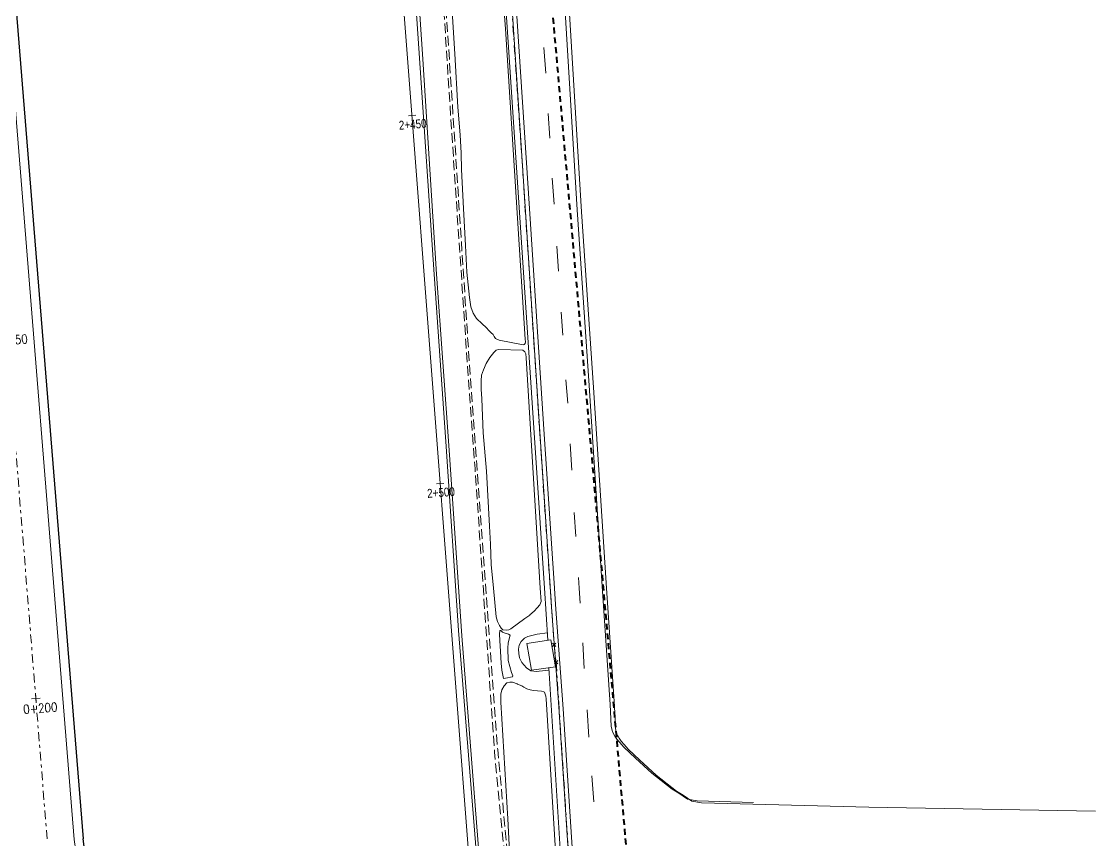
# Model space of a CAD drawing. Header units: metres. Extents: x -703672 to 3951284, y -4124475 to 4104628.
# Drawn here: x 328180 to 328325.5, y 4103543.8 to 4103654.7 of the extents above; entities that cross this region are included whole.
import ezdxf

# ---------------------------------------------------------------- set-up
doc = ezdxf.new("R2010")
doc.units = ezdxf.units.M
doc.header["$MEASUREMENT"] = 0
for name, pattern in [('DGN Style 2', [1.3283826688107345, 0.7970296012864407, -0.5313530675242938]), ('DGN Style 3', [1.8597357363350286, 1.328382668810735, -0.5313530675242938]), ('DGN Style 7', [2.6567653376214695, 1.195544401929661, -0.5313530675242938, 0.3985148006432204, -0.5313530675242938])]:
    doc.linetypes.add(name, pattern=pattern)
for name, color, linetype, lineweight in [('C-ALGN-STAT', 8, 'Continuous', 0), ('C-ALGN-STAT1', 8, 'Continuous', 0), ('C-PROP-BASE', 2, 'CONLMT', 0), ('C-PROP-CONS(Alpha)', 7, 'DGN Style 2', 40), ('C-ROAD-CNTR', 8, 'DGN Style 7', 0), ('C-ROAD-CURB', 9, 'Continuous', 0), ('C-ROAD-OTLN', 7, 'Continuous', 0), ('C-ROAD-UPVD', 253, 'Continuous', 0), ('C-SITE-FENC', 6, 'Continuous', 0), ('V-BLDG-OTLN', 7, 'Continuous', 0), ('V-DTCH-BOTD', 252, 'Continuous', 0), ('V-DTCH-TOP~', 252, 'Continuous', 0), ('V-ROAD-ASPH', 9, 'Continuous', 0), ('V-SITE-STRC', 253, 'Continuous', 0)]:
    doc.layers.add(name, color=color, linetype=linetype, lineweight=lineweight)
doc.styles.add('DGN', font='ENGINEERING.shx', dxfattribs={"width": 0.85, "height": 1.2})
doc.styles.add('Style-ENGINEERING', font='ENGINEERING.shx')
doc.linetypes.add('CONLMT', pattern='A,0.10417,-0.00902625,[2,dgnlstyle-tsaec.shx,S=4.133597883597883e-05,R=0,X=0,Y=0],-0.00902625', length=0.1222225)
doc.linetypes.add('FENCE', pattern='A,0.1,-0.01302,[7,dgnlstyle-tsaec.shx,S=0.0001240079365079365,R=0,X=0,Y=0],-0.01302', length=0.12604)

# ---------------------------------------------------------------- blocks, each defined once
blk = doc.blocks.new('lbl_tic')
at = {"color": 0, "linetype": 'ByBlock', "lineweight": -2}
blk.add_line((0, -0.04164999999999996), (0, 0.04164999999999996), dxfattribs=at)

msp = doc.modelspace()

# ---------------------------------------------------------------- linework, layer by layer
at = {"layer": 'C-ALGN-STAT1', "flags": 128}
for points in [[(328233.4175362908, 4103642.040698811), (328232.4204675867, 4103641.964187379)], [(328237.2431078998, 4103592.187263604), (328236.2460391957, 4103592.110752172)]]:
    msp.add_lwpolyline(points, dxfattribs=at)
at = {"layer": 'C-PROP-BASE', "linetype": 'ByBlock'}
for p, q in [((328251.9424283276, 4103570.544535928), (328252.3914411339, 4103570.095523122)), ((328252.1671592376, 4103570.319805018), (328251.9426528346, 4103570.095298615)), ((328252.1671592376, 4103570.319805018), (328252.3918901471, 4103570.544535927)), ((328252.2044283276, 4103568.185535928), (328252.6534411339, 4103567.736523122)), ((328252.4291592376, 4103567.960805018), (328252.2046528346, 4103567.736298615)), ((328252.4291592376, 4103567.960805018), (328252.653890147, 4103568.185535927))]:
    msp.add_line(p, q, dxfattribs=at)
at = {"layer": 'C-PROP-BASE', "color": 251, "linetype": 'DGN Style 7'}
msp.add_lwpolyline([(328230.899934731, 4103987.391029525), (328238.0441592374, 4103974.807805018), (328229.1311592376, 4103960.914805018), (328226.9681592374, 4103954.491805018), (328230.9991592374, 4103896.525805018), (328234.1771592374, 4103846.750805018), (328236.4711592373, 4103808.477805017), (328241.7471592374, 4103728.064805018), (328244.7941592374, 4103680.649805018), (328247.8234212537, 4103635.769016811), (328248.0389347309, 4103632.437029525), (328250.159934731, 4103599.819029524), (328251.6602236531, 4103577.536845913), (328252.1671592374, 4103570.319805018), (328252.4291592372, 4103567.960805018), (328254.6901592372, 4103533.160805018), (328259.5721592373, 4103520.414805017), (328262.8821592375, 4103481.518805019), (328272.6141592373, 4103375.546805018)], dxfattribs=at)
at = {"layer": 'C-PROP-CONS(Alpha)', "color": 9, "transparency": 33554661, "flags": 128}
msp.add_lwpolyline([(328051.3527000129, 4102748.37939936), (328033.3155557459, 4102763.759859016), (328008.635876491, 4102785.194791595), (328001.0587122234, 4102791.754994317), (327978.7635198684, 4102811.492673358), (327966.1439298082, 4102822.81362133), (327961.8799502737, 4102829.347595384), (327957.057644274, 4102838.760785415), (327950.9142166439, 4102852.447486374), (327944.9108842695, 4102882.46314165), (327922.9503158275, 4102979.617200589), (327922.1960612735, 4102984.074704956), (327896.895254712, 4103096.805002357), (327873.602682129, 4103197.996084934), (327970.2778919048, 4103222.03458913), (327945.2853782952, 4103305.343080384), (327930.2819876203, 4103330.564998057), (327883.5789010234, 4103409.045375251), (327883.5789010235, 4103409.045375251), (327870.9613363898, 4103413.475533437), (327831.8293273544, 4103476.306306486), (327799.6734495071, 4103521.613691107), (327806.6592676204, 4103526.955593927), (327784.9216440988, 4103571.617824119), (327626.2738909589, 4103555.289453546), (327612.5795421994, 4103537.316554541), (327610.912267143, 4103605.482858766), (327464.3899750119, 4103600.408329677), (327376.9287606052, 4103410.137822579), (327521.4700117525, 4103346.727226583), (327528.8281654069, 4103347.647212733), (327568.3287292437, 4103211.27215154), (327234.5934998402, 4103358.397358307), (327245.9429127203, 4103450.162797557), (327247.4057606828, 4103462.282137395), (327240.1466832621, 4103465.304146356), (327209.4846702361, 4103470.912804143), (327163.5775247305, 4103479.173001934), (327097.1773292364, 4103490.791457197), (327094.8037589096, 4103490.336329404), (327087.5669605479, 4103491.465917642), (327077.449539086, 4103494.95888159), (327074.0302851388, 4103496.139353393), (327072.3445527111, 4103496.70369043), (327040.4265800085, 4103507.290822693), (327024.6254833043, 4103509.746641063), (327005.0554566061, 4103511.621346213), (326997.3663593705, 4103513.401218432), (326987.1858611336, 4103509.176851866), (326924.9401869376, 4103516.679666858), (326868.1898380349, 4103514.452095245, -0.4874798272826256), (326842.7291952347, 4103544.504835935), (326855.8128268328, 4103607.653487044), (326872.3549334486, 4103674.829124694), (326885.7849688843, 4103716.963841686), (326897.1820855098, 4103756.392376348), (326911.8079730987, 4103792.562866542), (326942.7784593481, 4103859.495280759), (326985.0309523789, 4103937.170100313), (327038.3759761521, 4104017.339902852), (327049.9699591843, 4104031.93014326), (327093.2772874826, 4104085.216318096), (327121.0561478767, 4104115.05712215), (327147.4927338528, 4104141.109056442), (327201.0579048989, 4104189.950156559), (327247.8236230445, 4104227.241544621), (327274.2756034104, 4104246.458416275), (327310.9052788371, 4104272.189052842), (327338.7507480193, 4104290.682435896), (327394.3822770293, 4104323.718145463), (327454.7797406209, 4104356.193582261), (327554.8217139727, 4104397.588329164), (327560.1573850386, 4104391.696800068), (327629.8959608893, 4104414.015198105), (327759.0313031515, 4104448.398455133), (327757.2739255879, 4104455.165774307), (328107.0540342975, 4104542.510103815), (328119.3380608568, 4104542.510103815), (328124.6483431717, 4104536.17317302), (328129.4254646109, 4104518.549251009), (328131.921990407, 4104503.029638088), (328135.078302787, 4104500.213224401), (328154.085317786, 4104500.667789092), (328149.8985258908, 4104547.783738694), (328149.7745655841, 4104555.824714896), (328168.0966631506, 4104560.116307975), (328180.1971601305, 4104561.571233069), (328186.8764764442, 4104562.389659171), (328203.8937110046, 4104564.517264253), (328194.5649608789, 4104557.623580912), (328191.4437345657, 4104556.202444898), (328187.3603782359, 4104545.719257489), (328182.8253075863, 4104532.763466077), (328181.3393865761, 4104525.839460123), (328180.4385673145, 4104514.508980992), (328180.3416913476, 4104501.519693172), (328182.9952471908, 4104464.369911368), (328121.0450735461, 4104464.115166628), (328089.3117504606, 4104492.939601823), (327768.6929376793, 4104411.193379837), (327762.394272341, 4104435.44831491), (327630.6153729495, 4104402.081270727), (327568.961239384, 4104381.975780278), (327586.7809209799, 4104362.299684941), (327579.7950375145, 4104360.190021981), (327526.9949811692, 4104339.560635842), (327472.178603134, 4104315.449356015), (327377.0616109308, 4104262.394203749), (327337.8150383515, 4104235.453131521), (327331.8477650884, 4104234.203481648), (327216.3820695355, 4104145.337984444), (327178.5929724798, 4104112.042658567), (327136.6371358891, 4104068.619937841), (327133.1617217513, 4104062.073926368), (327081.9927725713, 4104002.304896605), (327197.9125123062, 4103949.973291562), (327165.5484697489, 4103878.060140899), (327236.1839484199, 4103839.517953459), (327385.373955234, 4103849.829860281), (327376.9496945368, 4103947.711745712), (327522.7087312953, 4103959.659207741), (327570.1209276664, 4103966.104005254), (327619.9429955619, 4103970.187781311), (327675.5802737248, 4103972.189662043), (327840.2462419602, 4103985.686872555), (327861.3262067086, 4103740.757760243), (327930.6420660896, 4103742.354851621), (327992.4427256854, 4103748.227855178), (328033.5029494578, 4103744.724846469), (328070.8848923553, 4103745.586155542), (328069.9830035489, 4103756.769478619), (328241.8330771768, 4103770.442215998), (328288.4642937218, 4103241.598537642), (328052.9743225681, 4103223.495877456), (328046.3409570817, 4103208.988679592), (328077.9633670195, 4102853.33535271), (328045.914018165, 4102815.224954779), (328124.4115326538, 4102748.37939936)], format="xyb", dxfattribs=at)
at = {"layer": 'C-ROAD-CNTR'}
msp.add_line((328165.9104809279, 4103762.395341465), (328183.549423465, 4103543.674373108), dxfattribs=at)
at = {"layer": 'C-ROAD-CURB', "linetype": 'Continuous', "lineweight": 25}
msp.add_line((328176.4409107181, 4103692.153879377), (328188.3837283727, 4103544.064239828), dxfattribs=at)
at = {"layer": 'C-ROAD-CURB', "linetype": 'Continuous', "lineweight": 25, "extrusion": (0, 0, -1)}
msp.add_arc((-328202.6374521214, 4103545.213743764), 14.30000000000001, 267.1848026356035, 355.3893104080298, dxfattribs=at)
at = {"layer": 'C-ROAD-OTLN'}
for p in [(328175.2447940399, 4103692.057417508), (328175.2649547508, 4103691.807426886)]:
    msp.add_line(p, (328187.1876116946, 4103543.967777959), dxfattribs=at)
at = {"layer": 'C-ROAD-OTLN', "extrusion": (0, 0, -1)}
msp.add_arc((-328202.6374521214, 4103545.213743764), 15.5, 267.1848026356035, 355.3893104080298, dxfattribs=at)
at = {"layer": 'C-ROAD-UPVD', "linetype": 'Continuous', "flags": 128}
for points in [[(328243.1609347309, 4103706.365029525), (328246.041934731, 4103663.312029525), (328248.0389347309, 4103632.437029525), (328250.159934731, 4103599.819029524), (328251.611934731, 4103578.254029525)], [(328250.3639347309, 4103706.615029525), (328251.783934731, 4103684.680029524), (328253.551934731, 4103657.518029524), (328255.2929347309, 4103629.243029525), (328256.9189347311, 4103605.441029524), (328258.2379347309, 4103584.556029525), (328258.642934731, 4103578.254029525)], [(328251.611934731, 4103578.254029525), (328251.7589347309, 4103576.064029525), (328252.795934731, 4103561.944029524), (328254.067934731, 4103542.462029525)], [(328258.642934731, 4103578.254029525), (328259.7429347311, 4103562.231029524), (328259.8599347309, 4103559.313029524), (328259.9929347311, 4103558.721029525), (328260.1539347309, 4103558.344029524), (328260.364934731, 4103557.949029525), (328260.6569347309, 4103557.533029525), (328261.064934731, 4103557.084029525), (328261.588934731, 4103556.480029525), (328263.1689347311, 4103554.982029525), (328265.3799347309, 4103552.936029525), (328268.1579347309, 4103550.790029524), (328269.060934731, 4103550.237029525), (328270.2219347309, 4103549.432029525), (328271.517934731, 4103549.191029524), (328279.1447372755, 4103548.990377352)]]:
    msp.add_lwpolyline(points, dxfattribs=at)
at = {"layer": 'C-SITE-FENC', "linetype": 'FENCE', "ltscale": 80}
msp.add_lwpolyline([(328241.2032571121, 4103534.04509169), (328229.8396715609, 4103682.131138401), (328221.7762884917, 4103681.734629268), (328213.7129054227, 4103681.338120136), (328213.2954128951, 4103689.828220129), (328212.8238256716, 4103699.418386223), (328219.0294968841, 4103699.723544156), (328226.7193073273, 4103700.101683212), (328226.3372987622, 4103707.870183721), (328223.3409193268, 4103707.722839634), (328223.3240276955, 4103708.066346715, -0.4142135622716776), (328221.8968649097, 4103709.35972929), (328223.2571375905, 4103709.426619396), (328223.2377604147, 4103709.82067235), (328219.2422766624, 4103709.624198267, -0.3280764646218993), (328221.8589886961, 4103713.575866224, -0.07583200449446051), (328223.0412863314, 4103713.816156103, -0.08285021189511262), (328221.7336120197, 4103713.968470695, -0.3203690282132615), (328218.8496702707, 4103717.61455873), (328222.8448428513, 4103717.811017512), (328222.184528923, 4103731.239117198), (328188.4712372908, 4103729.581298401), (328177.6988894762, 4103738.755823569)], format="xyb", dxfattribs=at)
at = {"layer": 'V-BLDG-OTLN', "elevation": 9.366177330398557, "flags": 128}
msp.add_lwpolyline([(328248.4626961602, 4103570.510321956), (328249.0976961602, 4103566.870321956), (328252.3336961602, 4103567.361321955), (328251.7276961602, 4103571.013321956), (328248.4626961602, 4103570.510321956)], dxfattribs=at)
at = {"layer": 'V-DTCH-BOTD', "flags": 128}
msp.add_lwpolyline([(328241.9696468723, 4103542.224957865), (328239.6410060362, 4103571.557623153), (328237.9553112262, 4103596.659358901), (328236.2135168486, 4103620.528356018), (328234.362658511, 4103649.628565124), (328233.3468625589, 4103665.133681787), (328231.8774085119, 4103686.215591859), (328230.6919889961, 4103704.328835873)], dxfattribs=at)
at = {"layer": 'V-DTCH-TOP~', "flags": 128}
msp.add_lwpolyline([(328241.5946145226, 4103542.417018144), (328239.2184321542, 4103572.250182495), (328237.5366084965, 4103597.178608792), (328235.8600260956, 4103621.156909502), (328233.9366468155, 4103649.776578099), (328232.8743801326, 4103665.07959503), (328231.5336670774, 4103686.148768005), (328230.3388183898, 4103704.249561496)], dxfattribs=at)
at = {"layer": 'V-DTCH-TOP~', "linetype": 'DGN Style 3', "flags": 128}
for points in [[(328247.6519871152, 4103525.260290364), (328246.2178480251, 4103534.110929437), (328244.0845756325, 4103555.79023376), (328241.4469541508, 4103594.208467043), (328240.2084719352, 4103611.303360294), (328238.3964968974, 4103638.133470555), (328235.9412696437, 4103676.191212236), (328233.9110473445, 4103704.897407023)], [(328247.9715213273, 4103525.438868601), (328246.5510182997, 4103534.436297216), (328244.5164385958, 4103556.125838119), (328241.6795070329, 4103594.754508713), (328240.4070961098, 4103612.534858255), (328238.7135800348, 4103638.401411832), (328236.1924175182, 4103676.492965184), (328234.3324027035, 4103704.880566097)]]:
    msp.add_lwpolyline(points, dxfattribs=at)
at = {"layer": 'V-ROAD-ASPH', "flags": 128}
for points, elevation in [([(328243.7456961602, 4103706.093321955), (328246.6266961602, 4103663.040321955), (328248.6236961602, 4103632.165321955), (328250.7446961602, 4103599.547321956), (328252.1966961602, 4103577.982321955)], 5.466177330398558), ([(328250.9486961602, 4103706.343321955), (328252.3686961602, 4103684.408321955), (328254.1366961602, 4103657.246321956), (328255.8776961602, 4103628.971321955), (328257.5036961602, 4103605.169321956), (328258.8226961602, 4103584.284321955), (328259.2276961602, 4103577.982321955)], 5.466177330398558), ([(328250.7486961602, 4103651.210321955), (328251.0286961602, 4103647.754321956)], 5.56617733039856), ([(328251.3496961602, 4103642.283321955), (328251.5586961602, 4103638.927321956)], 5.56617733039856), ([(328251.9086961602, 4103633.494321955), (328252.1676961602, 4103630.002321955)], 5.56617733039856), ([(328252.5286961602, 4103624.321321955), (328252.7506961602, 4103620.901321955)], 5.56617733039856), ([(328253.1046961602, 4103615.362321956), (328253.3566961602, 4103612.245321956)], 5.56617733039856), ([(328253.7626961602, 4103606.226321956), (328253.9976961602, 4103603.067321956)], 5.56617733039856), ([(328254.3126961602, 4103597.542321955), (328254.5476961602, 4103593.981321956)], 5.56617733039856), ([(328254.8916961602, 4103588.228321956), (328255.1136961602, 4103585.001321956)], 5.56617733039856), ([(328255.4496961602, 4103579.452321955), (328255.5436961602, 4103577.982321955)], 5.56617733039856), ([(328255.5436961602, 4103577.982321955), (328255.6736961602, 4103575.964321956)], 5.56617733039856), ([(328256.0246961602, 4103570.573321955), (328256.2436961602, 4103567.120321956)], 5.56617733039856), ([(328256.6266961602, 4103561.534321955), (328256.8746961602, 4103557.803321955)], 5.56617733039856), ([(328257.2696961602, 4103552.601321956), (328257.5476961602, 4103549.061321956)], 5.56617733039856)]:
    msp.add_lwpolyline(points, dxfattribs=dict(at, elevation=elevation))
at = {"layer": 'V-ROAD-ASPH'}
for points in [[(328252.1966961602, 4103577.982321955, 5.466177330398558), (328252.3436961602, 4103575.792321955, 5.466177330398558), (328253.3806961602, 4103561.672321956, 5.466177330398558), (328254.6526961602, 4103542.190321955, 5.466177330398558)], [(328259.2276961602, 4103577.982321955, 5.466177330398558), (328260.3276961602, 4103561.959321956, 5.466177330398558), (328260.4446961602, 4103559.041321956, 5.466177330398558), (328260.5776961602, 4103558.449321955, 5.466177330398558), (328260.7386961602, 4103558.072321956, 5.466177330398558), (328260.9496961602, 4103557.677321956, 5.466177330398558), (328261.2416961602, 4103557.261321955, 5.466177330398558), (328261.6496961602, 4103556.812321955, 5.466177330398558), (328262.1736961602, 4103556.208321956, 5.466177330398558), (328263.7536961602, 4103554.710321955, 5.466177330398558), (328265.9646961602, 4103552.664321955, 5.466177330398558), (328268.7426961602, 4103550.518321956, 5.366177330398557), (328269.6456961602, 4103549.965321955, 5.366177330398557), (328270.8066961602, 4103549.160321956, 5.366177330398557), (328272.1026961602, 4103548.919321956, 5.266177330398563), (328294.7566961602, 4103548.323321955, 5.266177330398563), (328325.4526961602, 4103547.792321955, 5.266177330398563)], [(328251.2436961602, 4103571.931321955, 7.366177330398557), (328249.8536961602, 4103571.749321955, 7.366177330398557), (328248.5946961602, 4103571.445321955, 7.366177330398557), (328248.1376961602, 4103571.210321955, 7.366177330398557), (328247.6856961602, 4103570.760321956, 7.366177330398557), (328247.4346961602, 4103570.271321956, 7.366177330398557), (328247.3416961602, 4103569.746321956, 7.266177330398563), (328247.3646961602, 4103569.136321955, 7.266177330398563), (328247.4866961602, 4103568.544321956, 7.266177330398563), (328247.8056961602, 4103567.910321956, 7.266177330398563), (328248.4186961602, 4103567.199321955, 7.266177330398563), (328249.0176961602, 4103566.792321955, 7.266177330398563), (328249.7666961602, 4103566.728321956, 7.266177330398563), (328250.1116961602, 4103566.770321955, 7.366177330398557), (328251.4776961602, 4103566.903321955, 7.263177330398563)]]:
    msp.add_polyline3d(points, dxfattribs=at)
at = {"layer": 'V-SITE-STRC', "extrusion": (-0.9973606887946286, -0.06613441482521976, 0.02996490652129884), "elevation": -598771.9836203536, "flags": 128}
msp.add_lwpolyline([(-4072977.434273879, 17957.77657249684), (-4072950.59012811, 17957.77671906367), (-4072902.998166014, 17957.77657249684), (-4072867.601271447, 17957.94364752165)], dxfattribs=at)
at = {"layer": 'V-SITE-STRC', "extrusion": (-0.001425093473349614, 0.001372768227027922, 0.9999980423060773), "elevation": 5170.737369165156, "flags": 128}
msp.add_lwpolyline([(328248.5548812494, 4103571.131674585), (328249.1178806775, 4103571.666675183), (328249.5538802348, 4103572.105675621), (328249.8928798905, 4103572.520675894), (328250.0548797262, 4103572.960675796), (328249.9358755716, 4103574.750677997)], dxfattribs=at)
at = {"layer": 'V-SITE-STRC', "extrusion": (-0.0003109431265333803, 0.004682162916061651, 0.9999889902717928), "elevation": 19119.28640118094, "flags": 128}
msp.add_lwpolyline([(328251.2942420867, 4103526.426040642), (328250.8282318477, 4103533.443117557)], dxfattribs=at)
at = {"layer": 'V-SITE-STRC', "extrusion": (-0.02326506603601327, -0.01009500033058129, 0.9996783621098667), "elevation": -49054.74054167046, "flags": 128}
msp.add_lwpolyline([(-3633757.901683898, 1933935.316588782), (-3633760.788222481, 1933935.316588782), (-3633793.475244754, 1933947.145848818)], dxfattribs=at)
at = {"layer": 'V-SITE-STRC'}
for points in [[(328237.9956961602, 4103661.886321955, 4.966177330398558), (328238.7356961602, 4103650.368321956, 4.966177330398558), (328239.1366961602, 4103643.136321955, 4.966177330398558), (328239.4276961602, 4103639.372321955, 4.966177330398558), (328239.5516961602, 4103636.912321955, 4.966177330398558), (328239.6386961602, 4103634.671321956, 4.966177330398558), (328239.8766961602, 4103629.393321956, 4.966177330398558), (328240.1476961602, 4103624.374321955, 4.966177330398558), (328240.3296961602, 4103620.797321956, 4.866177330398557), (328240.6846961602, 4103617.361321955, 4.966177330398558), (328240.8646961602, 4103616.087321955, 4.966177330398558), (328241.1846961602, 4103615.248321956, 4.966177330398558), (328241.6586961602, 4103614.532321956, 4.966177330398558), (328242.3976961602, 4103613.772321955, 4.966177330398558), (328242.9586961602, 4103613.280321956, 4.966177330398558), (328243.3786961602, 4103612.833321956, 4.966177330398558), (328243.6326961602, 4103612.567321956, 4.966177330398558), (328243.8896961602, 4103612.366321955, 4.966177330398558), (328244.0236961602, 4103612.073321955, 4.966177330398558), (328244.2046961602, 4103611.780321956, 4.966177330398558), (328244.7006961602, 4103611.575321956, 4.966177330398558), (328247.9676961602, 4103610.939321956, 5.166177330398561), (328248.1226961602, 4103610.989321955, 5.166177330398561), (328248.2196961602, 4103611.147321955, 5.166177330398561), (328248.2606961602, 4103611.355321955, 5.166177330398561), (328248.2456961602, 4103611.701321955, 5.166177330398561), (328245.5596961602, 4103653.723321956, 5.166177330398561), (328243.9316961602, 4103674.969321955, 4.966177330398558)], [(328250.2616961602, 4103577.982321955, 5.263177330398563), (328248.3766961602, 4103609.197321956, 5.166177330398561), (328248.3116961602, 4103609.715321955, 5.166177330398561), (328248.2126961602, 4103609.993321956, 5.166177330398561), (328247.9356961602, 4103610.217321956, 5.166177330398561), (328244.6386961602, 4103610.300321955, 4.966177330398558), (328244.3296961602, 4103610.233321955, 4.966177330398558), (328243.9796961602, 4103609.917321955, 4.966177330398558), (328243.4326961602, 4103609.227321955, 4.966177330398558), (328242.9506961602, 4103608.398321955, 4.966177330398558), (328242.5776961602, 4103607.550321955, 4.966177330398558), (328242.3396961602, 4103606.824321955, 4.966177330398558), (328242.2726961602, 4103606.080321955, 4.966177330398558), (328242.2956961602, 4103604.953321956, 4.966177330398558), (328242.3796961602, 4103603.626321956, 4.966177330398558), (328242.5386961602, 4103599.041321956, 4.866177330398557), (328243.0086961602, 4103593.855321955, 4.866177330398557), (328243.4046961602, 4103586.379321956, 4.966177330398558), (328243.5486961602, 4103583.942321956, 4.966177330398558), (328243.6446961602, 4103581.197321956, 4.966177330398558), (328243.9536961602, 4103577.982321955, 4.966177330398558)], [(328243.9536961602, 4103577.982321955, 4.966177330398558), (328244.3256961602, 4103574.108321955, 4.966177330398558), (328244.5106961602, 4103573.500321955, 4.966177330398558), (328244.7666961602, 4103572.947321956, 5.06617733039856), (328244.9876961602, 4103572.572321956, 5.06617733039856), (328245.2206961602, 4103572.370321956, 5.06617733039856), (328245.6816961602, 4103572.292321955, 5.06617733039856), (328246.0266961602, 4103572.335321955, 5.166177330398561), (328246.3106961602, 4103572.509321955, 5.166177330398561), (328248.2026961602, 4103573.882321956, 5.266177330398563), (328248.8546961602, 4103574.338321955, 5.266177330398563), (328248.8806961602, 4103574.363321955, 5.266177330398563)], [(328245.3206961602, 4103565.768321956, 5.06617733039856), (328245.8356961602, 4103565.870321956, 5.06617733039856), (328246.2326961602, 4103565.920321955, 5.06617733039856), (328246.5216961602, 4103565.993321956, 5.06617733039856), (328246.5856961602, 4103566.128321955, 5.06617733039856), (328246.3666961602, 4103566.590321955, 5.06617733039856), (328245.9496961602, 4103568.215321955, 4.966177330398558), (328245.8986961602, 4103569.859321956, 4.966177330398558), (328245.9456961602, 4103570.595321956, 4.966177330398558), (328246.2026961602, 4103571.614321955, 4.966177330398558), (328245.9646961602, 4103571.772321955, 4.966177330398558), (328245.5466961602, 4103571.898321955, 4.866177330398557), (328245.1596961602, 4103572.038321956, 4.866177330398557), (328244.9246961602, 4103572.279321956, 4.866177330398557), (328244.8166961602, 4103572.255321955, 4.866177330398557), (328244.7526961602, 4103571.779321956, 4.866177330398557), (328244.8206961602, 4103570.921321956, 4.866177330398557), (328244.9086961602, 4103569.411321955, 4.866177330398557), (328245.0006961602, 4103567.824321955, 4.966177330398558), (328245.0836961602, 4103566.908321955, 4.966177330398558), (328245.3206961602, 4103565.768321956, 5.06617733039856)], [(328247.2076961602, 4103565.002321955, 5.266177330398563), (328247.1336961602, 4103565.034321955, 5.266177330398563), (328246.5356961602, 4103565.277321956, 5.266177330398563), (328246.1436961602, 4103565.267321955, 5.266177330398563), (328245.7496961602, 4103565.180321956, 5.166177330398561), (328245.3846961602, 4103564.789321955, 5.166177330398561), (328245.0666961602, 4103564.245321956, 5.166177330398561), (328244.9506961602, 4103563.622321955, 5.166177330398561), (328244.9596961602, 4103562.558321956, 5.166177330398561), (328245.8726961602, 4103546.749321955, 5.166177330398561), (328246.4026961602, 4103537.029321956, 5.06617733039856)], [(328252.9046961602, 4103533.621321956, 5.166177330398561), (328251.0946961602, 4103562.988321955, 5.366177330398557), (328251.0376961602, 4103563.352321955, 5.366177330398557), (328250.8716961602, 4103563.890321956, 5.366177330398557), (328250.7556961602, 4103563.963321955, 5.366177330398557), (328250.4336961602, 4103564.026321955, 5.366177330398557), (328249.3546961602, 4103564.117321956, 5.366177330398557), (328248.8926961602, 4103564.232321955, 5.366177330398557), (328248.4666961602, 4103564.379321956, 5.366177330398557), (328248.0716961602, 4103564.572321956, 5.266177330398563), (328247.7726961602, 4103564.757321956, 5.266177330398563), (328247.2076961602, 4103565.002321955, 5.266177330398563)]]:
    msp.add_polyline3d(points, dxfattribs=at)

# ---------------------------------------------------------------- block references
at = {"layer": 'C-ALGN-STAT', "lineweight": 18}
for p, xscale, yscale, zscale, rotation in [((328181.9873988235, 4103563.04329172), 14.40576230492197, 14.40576230492197, 14.40576230492197, 94.6109301796022), ((328181.9873993922, 4103563.043291208), 14.40576230492196, 14.40576230492196, 14.40576230492196, 94.6108771713067), ((328181.9873988235, 4103563.04329172), 14.40576230492196, 14.40576230492196, 14.40576230492196, 4.610930179602223), ((328181.9873983139, 4103563.043291151), 14.40576230492194, 14.40576230492194, 14.40576230492194, 4.610877171306758)]:
    msp.add_blockref('lbl_tic', p, dxfattribs=dict(at, xscale=xscale, yscale=yscale, zscale=zscale, rotation=rotation))

# ---------------------------------------------------------------- texts
at = {"layer": 'C-ALGN-STAT', "lineweight": 25, "char_height": 1.199999999999997, "attachment_point": 8, "rotation": 4.334629419541026, "line_spacing_factor": 0.6, "style": 'DGN'}
for s, insert in [('\\Fsimplex;\\H1x;\\W0.85;0+150', (328178.6181542475, 4103610.985580123)), ('\\Fsimplex;\\H1x;\\W0.85;0+200', (328182.6374011118, 4103561.147356297))]:
    msp.add_mtext(s, dxfattribs=dict(at, insert=insert))
at = {"layer": 'C-ALGN-STAT1', "char_height": 1.2, "attachment_point": 2, "rotation": 4.388070564601477, "line_spacing_factor": 1.2, "style": 'Style-ENGINEERING'}
for s, insert in [('\\H1x;\\W0.833333;2+450', (328232.9649087979, 4103641.404201873)), ('\\H1x;\\W0.833333;2+500', (328236.790480407, 4103591.550766665))]:
    msp.add_mtext(s, dxfattribs=dict(at, insert=insert))

doc.saveas('drawing.dxf')
